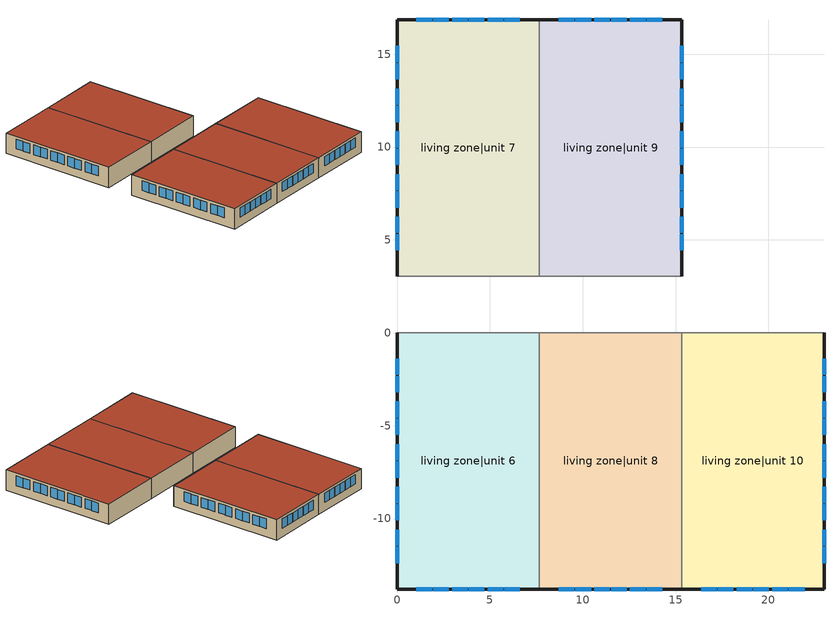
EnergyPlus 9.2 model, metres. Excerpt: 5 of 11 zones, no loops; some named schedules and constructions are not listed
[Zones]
living zone|unit 10
 floor to living zone|unit 5 (FloorFinUninsFin): 15.33,-13.8 15.33,0 22.99,0 22.99,-13.8 z2.44
 wall outside (WallExtInsFin): 15.33,-13.8 22.99,-13.8 22.99,0 z2.44:4.88
 wall adiabatic (WallIntFinUninsFin): 22.99,0 15.33,0 z2.44:4.88
 wall to living zone|unit 8 (WallIntFinUninsFin): 15.33,0 15.33,-13.8 z2.44:4.88
 window (WindowConstruction): 22.99,-12.4 22.99,-11.53 / 22.99,-2.27 22.99,-1.4 / 22.99,-11.47 22.99,-10.6 / 22.99,-10.1 22.99,-9.23 / 22.99,-9.17 22.99,-8.3 / 22.99,-7.8 22.99,-6.93 / 22.99,-6.87 22.99,-6 / 22.99,-5.5 22.99,-4.63 / 22.99,-4.57 22.99,-3.7 / 22.99,-3.2 22.99,-2.33 z3.41:4.57; 16.38,-13.8 17.21,-13.8 / 17.27,-13.8 18.11,-13.8 / 18.29,-13.8 19.13,-13.8 / 19.19,-13.8 20.03,-13.8 / 20.21,-13.8 21.05,-13.8 / 21.11,-13.8 21.94,-13.8 z3.46:4.57
 roof outside (RoofFinInsExt): 22.99,-13.8 22.99,0 15.33,0 15.33,-13.8 z4.88
living zone|unit 6
 floor to living zone (FloorFinUninsFin): 0,-13.8 0,0 7.66,0 7.66,-13.8 z2.44
 wall outside (WallExtInsFin): 0,0 0,-13.8 7.66,-13.8 z2.44:4.88
 wall adiabatic (WallIntFinUninsFin): 7.66,0 0,0 z2.44:4.88
 wall to living zone|unit 8 (WallIntFinUninsFin Reversed): 7.66,-13.8 7.66,0 z2.44:4.88
 window (WindowConstruction): 1.05,-13.8 1.89,-13.8 / 1.95,-13.8 2.78,-13.8 / 2.96,-13.8 3.8,-13.8 / 3.86,-13.8 4.7,-13.8 / 4.88,-13.8 5.72,-13.8 / 5.78,-13.8 6.62,-13.8 z3.46:4.57; 0,-1.4 0,-2.27 / 0,-11.53 0,-12.4 / 0,-2.33 0,-3.2 / 0,-3.7 0,-4.57 / 0,-4.63 0,-5.5 / 0,-6 0,-6.87 / 0,-6.93 0,-7.8 / 0,-8.3 0,-9.17 / 0,-9.23 0,-10.1 / 0,-10.6 0,-11.47 z3.41:4.57
 roof outside (RoofFinInsExt): 7.66,-13.8 7.66,0 0,0 0,-13.8 z4.88
living zone|unit 7
 floor to living zone|unit 2 (FloorFinUninsFin): 0,3.05 0,16.84 7.66,16.84 7.66,3.05 z2.44
 wall outside (WallExtInsFin): 7.66,16.84 0,16.84 0,3.05 z2.44:4.88
 wall to living zone|unit 9 (WallIntFinUninsFin Reversed): 7.66,3.05 7.66,16.84 z2.44:4.88
 wall adiabatic (WallIntFinUninsFin): 0,3.05 7.66,3.05 z2.44:4.88
 window (WindowConstruction): 0,15.44 0,14.57 / 0,5.32 0,4.45 / 0,14.51 0,13.64 / 0,13.15 0,12.28 / 0,12.21 0,11.34 / 0,10.85 0,9.98 / 0,9.92 0,9.04 / 0,8.55 0,7.68 / 0,7.62 0,6.75 / 0,6.25 0,5.38 z3.41:4.57; 6.62,16.84 5.78,16.84 / 5.72,16.84 4.88,16.84 / 4.7,16.84 3.86,16.84 / 3.8,16.84 2.96,16.84 / 2.78,16.84 1.95,16.84 / 1.89,16.84 1.05,16.84 z3.46:4.57
 roof outside (RoofFinInsExt): 7.66,3.05 7.66,16.84 0,16.84 0,3.05 z4.88
living zone|unit 8
 floor to living zone|unit 3 (FloorFinUninsFin): 7.66,-13.8 7.66,0 15.33,0 15.33,-13.8 z2.44
 wall outside (WallExtInsFin): 7.66,-13.8 15.33,-13.8 z2.44:4.88
 wall adiabatic (WallIntFinUninsFin): 15.33,0 7.66,0 z2.44:4.88
 window (WindowConstruction): 8.71,-13.8 9.55,-13.8 / 9.61,-13.8 10.45,-13.8 / 10.63,-13.8 11.47,-13.8 / 11.53,-13.8 12.36,-13.8 / 12.54,-13.8 13.38,-13.8 / 13.44,-13.8 14.28,-13.8 z3.46:4.57
 roof outside (RoofFinInsExt): 15.33,-13.8 15.33,0 7.66,0 7.66,-13.8 z4.88
living zone|unit 9
 floor to living zone|unit 4 (FloorFinUninsFin): 7.66,3.05 7.66,16.84 15.33,16.84 15.33,3.05 z2.44
 wall outside (WallExtInsFin): 15.33,3.05 15.33,16.84 7.66,16.84 z2.44:4.88
 wall adiabatic (WallIntFinUninsFin): 7.66,3.05 15.33,3.05 z2.44:4.88
 window (WindowConstruction): 14.28,16.84 13.44,16.84 / 13.38,16.84 12.54,16.84 / 12.36,16.84 11.53,16.84 / 11.47,16.84 10.63,16.84 / 10.45,16.84 9.61,16.84 / 9.55,16.84 8.71,16.84 z3.46:4.57; 15.33,4.45 15.33,5.32 / 15.33,14.57 15.33,15.44 / 15.33,5.38 15.33,6.25 / 15.33,6.75 15.33,7.62 / 15.33,7.68 15.33,8.55 / 15.33,9.04 15.33,9.92 / 15.33,9.98 15.33,10.85 / 15.33,11.34 15.33,12.21 / 15.33,12.28 15.33,13.15 / 15.33,13.64 15.33,14.51 z3.41:4.57
 roof outside (RoofFinInsExt): 15.33,3.05 15.33,16.84 7.66,16.84 7.66,3.05 z4.88
[Schedule:Week:Daily]
res mv_4 bath exhaust schedule Week Rule - Feb4-Feb24: res mv_4 bath exhaust schedule allday2, res mv_4 bath exhaust schedule allday2, res mv_4 bath exhaust schedule allday2, res mv_4 bath exhaust schedule allday2, res mv_4 bath exhaust schedule allday2, res mv_4 bath exhaust schedule allday2, res mv_4 bath exhaust schedule allday2, Schedule Day 91, res mv_4 bath exhaust schedule summer design, res mv_4 bath exhaust schedule winter design, Schedule Day 91, Schedule Day 91
res mv_4 bath exhaust schedule Week Rule - Feb25-Mar3: res mv_4 bath exhaust schedule allday2, res mv_4 bath exhaust schedule allday2, res mv_4 bath exhaust schedule allday2, res mv_4 bath exhaust schedule allday2, res mv_4 bath exhaust schedule allday3, res mv_4 bath exhaust schedule allday3, res mv_4 bath exhaust schedule allday3, Schedule Day 91, res mv_4 bath exhaust schedule summer design, res mv_4 bath exhaust schedule winter design, Schedule Day 91, Schedule Day 91
res mv_4 bath exhaust schedule Week Rule - Mar4-Mar31: res mv_4 bath exhaust schedule allday3, res mv_4 bath exhaust schedule allday3, res mv_4 bath exhaust schedule allday3, res mv_4 bath exhaust schedule allday3, res mv_4 bath exhaust schedule allday3, res mv_4 bath exhaust schedule allday3, res mv_4 bath exhaust schedule allday3, Schedule Day 91, res mv_4 bath exhaust schedule summer design, res mv_4 bath exhaust schedule winter design, Schedule Day 91, Schedule Day 91
res mv_4 bath exhaust schedule Week Rule - Apr1-Apr28: res mv_4 bath exhaust schedule allday4, res mv_4 bath exhaust schedule allday4, res mv_4 bath exhaust schedule allday4, res mv_4 bath exhaust schedule allday4, res mv_4 bath exhaust schedule allday4, res mv_4 bath exhaust schedule allday4, res mv_4 bath exhaust schedule allday4, Schedule Day 91, res mv_4 bath exhaust schedule summer design, res mv_4 bath exhaust schedule winter design, Schedule Day 91, Schedule Day 91
res mv_4 bath exhaust schedule Week Rule - Apr29-May5: res mv_4 bath exhaust schedule allday4, res mv_4 bath exhaust schedule allday4, res mv_4 bath exhaust schedule allday5, res mv_4 bath exhaust schedule allday5, res mv_4 bath exhaust schedule allday5, res mv_4 bath exhaust schedule allday5, res mv_4 bath exhaust schedule allday5, Schedule Day 91, res mv_4 bath exhaust schedule summer design, res mv_4 bath exhaust schedule winter design, Schedule Day 91, Schedule Day 91
res mv_4 bath exhaust schedule Week Rule - May6-May26: res mv_4 bath exhaust schedule allday5, res mv_4 bath exhaust schedule allday5, res mv_4 bath exhaust schedule allday5, res mv_4 bath exhaust schedule allday5, res mv_4 bath exhaust schedule allday5, res mv_4 bath exhaust schedule allday5, res mv_4 bath exhaust schedule allday5, Schedule Day 91, res mv_4 bath exhaust schedule summer design, res mv_4 bath exhaust schedule winter design, Schedule Day 91, Schedule Day 91
res mv_4 bath exhaust schedule Week Rule - May27-Jun2: res mv_4 bath exhaust schedule allday5, res mv_4 bath exhaust schedule allday5, res mv_4 bath exhaust schedule allday5, res mv_4 bath exhaust schedule allday5, res mv_4 bath exhaust schedule allday5, res mv_4 bath exhaust schedule allday6, res mv_4 bath exhaust schedule allday6, Schedule Day 91, res mv_4 bath exhaust schedule summer design, res mv_4 bath exhaust schedule winter design, Schedule Day 91, Schedule Day 91
res mv_4 bath exhaust schedule Week Rule - Jun3-Jun30: res mv_4 bath exhaust schedule allday6, res mv_4 bath exhaust schedule allday6, res mv_4 bath exhaust schedule allday6, res mv_4 bath exhaust schedule allday6, res mv_4 bath exhaust schedule allday6, res mv_4 bath exhaust schedule allday6, res mv_4 bath exhaust schedule allday6, Schedule Day 91, res mv_4 bath exhaust schedule summer design, res mv_4 bath exhaust schedule winter design, Schedule Day 91, Schedule Day 91
res mv_4 bath exhaust schedule Week Rule - Jul1-Jul28: res mv_4 bath exhaust schedule allday7, res mv_4 bath exhaust schedule allday7, res mv_4 bath exhaust schedule allday7, res mv_4 bath exhaust schedule allday7, res mv_4 bath exhaust schedule allday7, res mv_4 bath exhaust schedule allday7, res mv_4 bath exhaust schedule allday7, Schedule Day 91, res mv_4 bath exhaust schedule summer design, res mv_4 bath exhaust schedule winter design, Schedule Day 91, Schedule Day 91
res mv_4 bath exhaust schedule Week Rule - Jul29-Aug4: res mv_4 bath exhaust schedule allday7, res mv_4 bath exhaust schedule allday7, res mv_4 bath exhaust schedule allday7, res mv_4 bath exhaust schedule allday8, res mv_4 bath exhaust schedule allday8, res mv_4 bath exhaust schedule allday8, res mv_4 bath exhaust schedule allday8, Schedule Day 91, res mv_4 bath exhaust schedule summer design, res mv_4 bath exhaust schedule winter design, Schedule Day 91, Schedule Day 91
res mv_4 bath exhaust schedule Week Rule - Aug5-Aug25: res mv_4 bath exhaust schedule allday8, res mv_4 bath exhaust schedule allday8, res mv_4 bath exhaust schedule allday8, res mv_4 bath exhaust schedule allday8, res mv_4 bath exhaust schedule allday8, res mv_4 bath exhaust schedule allday8, res mv_4 bath exhaust schedule allday8, Schedule Day 91, res mv_4 bath exhaust schedule summer design, res mv_4 bath exhaust schedule winter design, Schedule Day 91, Schedule Day 91
res mv_4 bath exhaust schedule Week Rule - Aug26-Sep1: res mv_4 bath exhaust schedule allday8, res mv_4 bath exhaust schedule allday8, res mv_4 bath exhaust schedule allday8, res mv_4 bath exhaust schedule allday8, res mv_4 bath exhaust schedule allday8, res mv_4 bath exhaust schedule allday8, res mv_4 bath exhaust schedule allday9, Schedule Day 91, res mv_4 bath exhaust schedule summer design, res mv_4 bath exhaust schedule winter design, Schedule Day 91, Schedule Day 91
res mv_4 bath exhaust schedule Week Rule - Sep2-Sep29: res mv_4 bath exhaust schedule allday9, res mv_4 bath exhaust schedule allday9, res mv_4 bath exhaust schedule allday9, res mv_4 bath exhaust schedule allday9, res mv_4 bath exhaust schedule allday9, res mv_4 bath exhaust schedule allday9, res mv_4 bath exhaust schedule allday9, Schedule Day 91, res mv_4 bath exhaust schedule summer design, res mv_4 bath exhaust schedule winter design, Schedule Day 91, Schedule Day 91
res mv_4 bath exhaust schedule Week Rule - Sep30-Oct6: res mv_4 bath exhaust schedule allday9, res mv_4 bath exhaust schedule allday10, res mv_4 bath exhaust schedule allday10, res mv_4 bath exhaust schedule allday10, res mv_4 bath exhaust schedule allday10, res mv_4 bath exhaust schedule allday10, res mv_4 bath exhaust schedule allday10, Schedule Day 91, res mv_4 bath exhaust schedule summer design, res mv_4 bath exhaust schedule winter design, Schedule Day 91, Schedule Day 91
res mv_4 bath exhaust schedule Week Rule - Oct7-Oct27: res mv_4 bath exhaust schedule allday10, res mv_4 bath exhaust schedule allday10, res mv_4 bath exhaust schedule allday10, res mv_4 bath exhaust schedule allday10, res mv_4 bath exhaust schedule allday10, res mv_4 bath exhaust schedule allday10, res mv_4 bath exhaust schedule allday10, Schedule Day 91, res mv_4 bath exhaust schedule summer design, res mv_4 bath exhaust schedule winter design, Schedule Day 91, Schedule Day 91
res mv_4 bath exhaust schedule Week Rule - Oct28-Nov3: res mv_4 bath exhaust schedule allday10, res mv_4 bath exhaust schedule allday10, res mv_4 bath exhaust schedule allday10, res mv_4 bath exhaust schedule allday10, res mv_4 bath exhaust schedule allday11, res mv_4 bath exhaust schedule allday11, res mv_4 bath exhaust schedule allday11, Schedule Day 91, res mv_4 bath exhaust schedule summer design, res mv_4 bath exhaust schedule winter design, Schedule Day 91, Schedule Day 91
res mv_4 bath exhaust schedule Week Rule - Nov4-Nov24: res mv_4 bath exhaust schedule allday11, res mv_4 bath exhaust schedule allday11, res mv_4 bath exhaust schedule allday11, res mv_4 bath exhaust schedule allday11, res mv_4 bath exhaust schedule allday11, res mv_4 bath exhaust schedule allday11, res mv_4 bath exhaust schedule allday11, Schedule Day 91, res mv_4 bath exhaust schedule summer design, res mv_4 bath exhaust schedule winter design, Schedule Day 91, Schedule Day 91
res mv_4 bath exhaust schedule Week Rule - Nov25-Dec1: res mv_4 bath exhaust schedule allday11, res mv_4 bath exhaust schedule allday11, res mv_4 bath exhaust schedule allday11, res mv_4 bath exhaust schedule allday11, res mv_4 bath exhaust schedule allday11, res mv_4 bath exhaust schedule allday11, res mv_4 bath exhaust schedule allday12, Schedule Day 91, res mv_4 bath exhaust schedule summer design, res mv_4 bath exhaust schedule winter design, Schedule Day 91, Schedule Day 91
res mv_4 bath exhaust schedule Week Rule - Dec2-Dec31: res mv_4 bath exhaust schedule allday12, res mv_4 bath exhaust schedule allday12, res mv_4 bath exhaust schedule allday12, res mv_4 bath exhaust schedule allday12, res mv_4 bath exhaust schedule allday12, res mv_4 bath exhaust schedule allday12, res mv_4 bath exhaust schedule allday12, Schedule Day 91, res mv_4 bath exhaust schedule summer design, res mv_4 bath exhaust schedule winter design, Schedule Day 91, Schedule Day 91
res mv_4 range exhaust schedule Week Rule - Jan1-Jan6: Schedule Day 90, res mv_4 range exhaust schedule allday1, res mv_4 range exhaust schedule allday1, res mv_4 range exhaust schedule allday1, res mv_4 range exhaust schedule allday1, res mv_4 range exhaust schedule allday1, res mv_4 range exhaust schedule allday1, Schedule Day 90, res mv_4 range exhaust schedule summer design, res mv_4 range exhaust schedule winter design, Schedule Day 90, Schedule Day 90
res mv_4 range exhaust schedule Week Rule - Jan7-Jan27: res mv_4 range exhaust schedule allday1, res mv_4 range exhaust schedule allday1, res mv_4 range exhaust schedule allday1, res mv_4 range exhaust schedule allday1, res mv_4 range exhaust schedule allday1, res mv_4 range exhaust schedule allday1, res mv_4 range exhaust schedule allday1, Schedule Day 90, res mv_4 range exhaust schedule summer design, res mv_4 range exhaust schedule winter design, Schedule Day 90, Schedule Day 90
res mv_4 range exhaust schedule Week Rule - Jan28-Feb3: res mv_4 range exhaust schedule allday1, res mv_4 range exhaust schedule allday1, res mv_4 range exhaust schedule allday1, res mv_4 range exhaust schedule allday1, res mv_4 range exhaust schedule allday2, res mv_4 range exhaust schedule allday2, res mv_4 range exhaust schedule allday2, Schedule Day 90, res mv_4 range exhaust schedule summer design, res mv_4 range exhaust schedule winter design, Schedule Day 90, Schedule Day 90
res mv_4 range exhaust schedule Week Rule - Feb4-Feb24: res mv_4 range exhaust schedule allday2, res mv_4 range exhaust schedule allday2, res mv_4 range exhaust schedule allday2, res mv_4 range exhaust schedule allday2, res mv_4 range exhaust schedule allday2, res mv_4 range exhaust schedule allday2, res mv_4 range exhaust schedule allday2, Schedule Day 90, res mv_4 range exhaust schedule summer design, res mv_4 range exhaust schedule winter design, Schedule Day 90, Schedule Day 90
res mv_4 range exhaust schedule Week Rule - Feb25-Mar3: res mv_4 range exhaust schedule allday2, res mv_4 range exhaust schedule allday2, res mv_4 range exhaust schedule allday2, res mv_4 range exhaust schedule allday2, res mv_4 range exhaust schedule allday3, res mv_4 range exhaust schedule allday3, res mv_4 range exhaust schedule allday3, Schedule Day 90, res mv_4 range exhaust schedule summer design, res mv_4 range exhaust schedule winter design, Schedule Day 90, Schedule Day 90
res mv_4 range exhaust schedule Week Rule - Mar4-Mar31: res mv_4 range exhaust schedule allday3, res mv_4 range exhaust schedule allday3, res mv_4 range exhaust schedule allday3, res mv_4 range exhaust schedule allday3, res mv_4 range exhaust schedule allday3, res mv_4 range exhaust schedule allday3, res mv_4 range exhaust schedule allday3, Schedule Day 90, res mv_4 range exhaust schedule summer design, res mv_4 range exhaust schedule winter design, Schedule Day 90, Schedule Day 90
res mv_4 range exhaust schedule Week Rule - Apr1-Apr28: res mv_4 range exhaust schedule allday4, res mv_4 range exhaust schedule allday4, res mv_4 range exhaust schedule allday4, res mv_4 range exhaust schedule allday4, res mv_4 range exhaust schedule allday4, res mv_4 range exhaust schedule allday4, res mv_4 range exhaust schedule allday4, Schedule Day 90, res mv_4 range exhaust schedule summer design, res mv_4 range exhaust schedule winter design, Schedule Day 90, Schedule Day 90
res mv_4 range exhaust schedule Week Rule - Apr29-May5: res mv_4 range exhaust schedule allday4, res mv_4 range exhaust schedule allday4, res mv_4 range exhaust schedule allday5, res mv_4 range exhaust schedule allday5, res mv_4 range exhaust schedule allday5, res mv_4 range exhaust schedule allday5, res mv_4 range exhaust schedule allday5, Schedule Day 90, res mv_4 range exhaust schedule summer design, res mv_4 range exhaust schedule winter design, Schedule Day 90, Schedule Day 90
res mv_4 range exhaust schedule Week Rule - May6-May26: res mv_4 range exhaust schedule allday5, res mv_4 range exhaust schedule allday5, res mv_4 range exhaust schedule allday5, res mv_4 range exhaust schedule allday5, res mv_4 range exhaust schedule allday5, res mv_4 range exhaust schedule allday5, res mv_4 range exhaust schedule allday5, Schedule Day 90, res mv_4 range exhaust schedule summer design, res mv_4 range exhaust schedule winter design, Schedule Day 90, Schedule Day 90
res mv_4 range exhaust schedule Week Rule - May27-Jun2: res mv_4 range exhaust schedule allday5, res mv_4 range exhaust schedule allday5, res mv_4 range exhaust schedule allday5, res mv_4 range exhaust schedule allday5, res mv_4 range exhaust schedule allday5, res mv_4 range exhaust schedule allday6, res mv_4 range exhaust schedule allday6, Schedule Day 90, res mv_4 range exhaust schedule summer design, res mv_4 range exhaust schedule winter design, Schedule Day 90, Schedule Day 90
res mv_4 range exhaust schedule Week Rule - Jun3-Jun30: res mv_4 range exhaust schedule allday6, res mv_4 range exhaust schedule allday6, res mv_4 range exhaust schedule allday6, res mv_4 range exhaust schedule allday6, res mv_4 range exhaust schedule allday6, res mv_4 range exhaust schedule allday6, res mv_4 range exhaust schedule allday6, Schedule Day 90, res mv_4 range exhaust schedule summer design, res mv_4 range exhaust schedule winter design, Schedule Day 90, Schedule Day 90
res mv_4 range exhaust schedule Week Rule - Jul1-Jul28: res mv_4 range exhaust schedule allday7, res mv_4 range exhaust schedule allday7, res mv_4 range exhaust schedule allday7, res mv_4 range exhaust schedule allday7, res mv_4 range exhaust schedule allday7, res mv_4 range exhaust schedule allday7, res mv_4 range exhaust schedule allday7, Schedule Day 90, res mv_4 range exhaust schedule summer design, res mv_4 range exhaust schedule winter design, Schedule Day 90, Schedule Day 90
res mv_4 range exhaust schedule Week Rule - Jul29-Aug4: res mv_4 range exhaust schedule allday7, res mv_4 range exhaust schedule allday7, res mv_4 range exhaust schedule allday7, res mv_4 range exhaust schedule allday8, res mv_4 range exhaust schedule allday8, res mv_4 range exhaust schedule allday8, res mv_4 range exhaust schedule allday8, Schedule Day 90, res mv_4 range exhaust schedule summer design, res mv_4 range exhaust schedule winter design, Schedule Day 90, Schedule Day 90
res mv_4 range exhaust schedule Week Rule - Aug5-Aug25: res mv_4 range exhaust schedule allday8, res mv_4 range exhaust schedule allday8, res mv_4 range exhaust schedule allday8, res mv_4 range exhaust schedule allday8, res mv_4 range exhaust schedule allday8, res mv_4 range exhaust schedule allday8, res mv_4 range exhaust schedule allday8, Schedule Day 90, res mv_4 range exhaust schedule summer design, res mv_4 range exhaust schedule winter design, Schedule Day 90, Schedule Day 90
res mv_4 range exhaust schedule Week Rule - Aug26-Sep1: res mv_4 range exhaust schedule allday8, res mv_4 range exhaust schedule allday8, res mv_4 range exhaust schedule allday8, res mv_4 range exhaust schedule allday8, res mv_4 range exhaust schedule allday8, res mv_4 range exhaust schedule allday8, res mv_4 range exhaust schedule allday9, Schedule Day 90, res mv_4 range exhaust schedule summer design, res mv_4 range exhaust schedule winter design, Schedule Day 90, Schedule Day 90
res mv_4 range exhaust schedule Week Rule - Sep2-Sep29: res mv_4 range exhaust schedule allday9, res mv_4 range exhaust schedule allday9, res mv_4 range exhaust schedule allday9, res mv_4 range exhaust schedule allday9, res mv_4 range exhaust schedule allday9, res mv_4 range exhaust schedule allday9, res mv_4 range exhaust schedule allday9, Schedule Day 90, res mv_4 range exhaust schedule summer design, res mv_4 range exhaust schedule winter design, Schedule Day 90, Schedule Day 90
res mv_4 range exhaust schedule Week Rule - Sep30-Oct6: res mv_4 range exhaust schedule allday9, res mv_4 range exhaust schedule allday10, res mv_4 range exhaust schedule allday10, res mv_4 range exhaust schedule allday10, res mv_4 range exhaust schedule allday10, res mv_4 range exhaust schedule allday10, res mv_4 range exhaust schedule allday10, Schedule Day 90, res mv_4 range exhaust schedule summer design, res mv_4 range exhaust schedule winter design, Schedule Day 90, Schedule Day 90
res mv_4 range exhaust schedule Week Rule - Oct7-Oct27: res mv_4 range exhaust schedule allday10, res mv_4 range exhaust schedule allday10, res mv_4 range exhaust schedule allday10, res mv_4 range exhaust schedule allday10, res mv_4 range exhaust schedule allday10, res mv_4 range exhaust schedule allday10, res mv_4 range exhaust schedule allday10, Schedule Day 90, res mv_4 range exhaust schedule summer design, res mv_4 range exhaust schedule winter design, Schedule Day 90, Schedule Day 90
res mv_4 range exhaust schedule Week Rule - Oct28-Nov3: res mv_4 range exhaust schedule allday10, res mv_4 range exhaust schedule allday10, res mv_4 range exhaust schedule allday10, res mv_4 range exhaust schedule allday10, res mv_4 range exhaust schedule allday11, res mv_4 range exhaust schedule allday11, res mv_4 range exhaust schedule allday11, Schedule Day 90, res mv_4 range exhaust schedule summer design, res mv_4 range exhaust schedule winter design, Schedule Day 90, Schedule Day 90
res mv_4 range exhaust schedule Week Rule - Nov4-Nov24: res mv_4 range exhaust schedule allday11, res mv_4 range exhaust schedule allday11, res mv_4 range exhaust schedule allday11, res mv_4 range exhaust schedule allday11, res mv_4 range exhaust schedule allday11, res mv_4 range exhaust schedule allday11, res mv_4 range exhaust schedule allday11, Schedule Day 90, res mv_4 range exhaust schedule summer design, res mv_4 range exhaust schedule winter design, Schedule Day 90, Schedule Day 90
res mv_4 range exhaust schedule Week Rule - Nov25-Dec1: res mv_4 range exhaust schedule allday11, res mv_4 range exhaust schedule allday11, res mv_4 range exhaust schedule allday11, res mv_4 range exhaust schedule allday11, res mv_4 range exhaust schedule allday11, res mv_4 range exhaust schedule allday11, res mv_4 range exhaust schedule allday12, Schedule Day 90, res mv_4 range exhaust schedule summer design, res mv_4 range exhaust schedule winter design, Schedule Day 90, Schedule Day 90
res mv_4 range exhaust schedule Week Rule - Dec2-Dec31: res mv_4 range exhaust schedule allday12, res mv_4 range exhaust schedule allday12, res mv_4 range exhaust schedule allday12, res mv_4 range exhaust schedule allday12, res mv_4 range exhaust schedule allday12, res mv_4 range exhaust schedule allday12, res mv_4 range exhaust schedule allday12, Schedule Day 90, res mv_4 range exhaust schedule summer design, res mv_4 range exhaust schedule winter design, Schedule Day 90, Schedule Day 90
res mv_5 bath exhaust schedule Week Rule - Jan1-Jan6: Schedule Day 97, res mv_5 bath exhaust schedule allday1, res mv_5 bath exhaust schedule allday1, res mv_5 bath exhaust schedule allday1, res mv_5 bath exhaust schedule allday1, res mv_5 bath exhaust schedule allday1, res mv_5 bath exhaust schedule allday1, Schedule Day 97, res mv_5 bath exhaust schedule summer design, res mv_5 bath exhaust schedule winter design, Schedule Day 97, Schedule Day 97
res mv_5 bath exhaust schedule Week Rule - Jan7-Jan27: res mv_5 bath exhaust schedule allday1, res mv_5 bath exhaust schedule allday1, res mv_5 bath exhaust schedule allday1, res mv_5 bath exhaust schedule allday1, res mv_5 bath exhaust schedule allday1, res mv_5 bath exhaust schedule allday1, res mv_5 bath exhaust schedule allday1, Schedule Day 97, res mv_5 bath exhaust schedule summer design, res mv_5 bath exhaust schedule winter design, Schedule Day 97, Schedule Day 97
res mv_5 bath exhaust schedule Week Rule - Jan28-Feb3: res mv_5 bath exhaust schedule allday1, res mv_5 bath exhaust schedule allday1, res mv_5 bath exhaust schedule allday1, res mv_5 bath exhaust schedule allday1, res mv_5 bath exhaust schedule allday2, res mv_5 bath exhaust schedule allday2, res mv_5 bath exhaust schedule allday2, Schedule Day 97, res mv_5 bath exhaust schedule summer design, res mv_5 bath exhaust schedule winter design, Schedule Day 97, Schedule Day 97
res mv_5 bath exhaust schedule Week Rule - Feb4-Feb24: res mv_5 bath exhaust schedule allday2, res mv_5 bath exhaust schedule allday2, res mv_5 bath exhaust schedule allday2, res mv_5 bath exhaust schedule allday2, res mv_5 bath exhaust schedule allday2, res mv_5 bath exhaust schedule allday2, res mv_5 bath exhaust schedule allday2, Schedule Day 97, res mv_5 bath exhaust schedule summer design, res mv_5 bath exhaust schedule winter design, Schedule Day 97, Schedule Day 97
res mv_5 bath exhaust schedule Week Rule - Feb25-Mar3: res mv_5 bath exhaust schedule allday2, res mv_5 bath exhaust schedule allday2, res mv_5 bath exhaust schedule allday2, res mv_5 bath exhaust schedule allday2, res mv_5 bath exhaust schedule allday3, res mv_5 bath exhaust schedule allday3, res mv_5 bath exhaust schedule allday3, Schedule Day 97, res mv_5 bath exhaust schedule summer design, res mv_5 bath exhaust schedule winter design, Schedule Day 97, Schedule Day 97
res mv_5 bath exhaust schedule Week Rule - Mar4-Mar31: res mv_5 bath exhaust schedule allday3, res mv_5 bath exhaust schedule allday3, res mv_5 bath exhaust schedule allday3, res mv_5 bath exhaust schedule allday3, res mv_5 bath exhaust schedule allday3, res mv_5 bath exhaust schedule allday3, res mv_5 bath exhaust schedule allday3, Schedule Day 97, res mv_5 bath exhaust schedule summer design, res mv_5 bath exhaust schedule winter design, Schedule Day 97, Schedule Day 97
res mv_5 bath exhaust schedule Week Rule - Apr1-Apr28: res mv_5 bath exhaust schedule allday4, res mv_5 bath exhaust schedule allday4, res mv_5 bath exhaust schedule allday4, res mv_5 bath exhaust schedule allday4, res mv_5 bath exhaust schedule allday4, res mv_5 bath exhaust schedule allday4, res mv_5 bath exhaust schedule allday4, Schedule Day 97, res mv_5 bath exhaust schedule summer design, res mv_5 bath exhaust schedule winter design, Schedule Day 97, Schedule Day 97
res mv_5 bath exhaust schedule Week Rule - Apr29-May5: res mv_5 bath exhaust schedule allday4, res mv_5 bath exhaust schedule allday4, res mv_5 bath exhaust schedule allday5, res mv_5 bath exhaust schedule allday5, res mv_5 bath exhaust schedule allday5, res mv_5 bath exhaust schedule allday5, res mv_5 bath exhaust schedule allday5, Schedule Day 97, res mv_5 bath exhaust schedule summer design, res mv_5 bath exhaust schedule winter design, Schedule Day 97, Schedule Day 97
res mv_5 bath exhaust schedule Week Rule - May6-May26: res mv_5 bath exhaust schedule allday5, res mv_5 bath exhaust schedule allday5, res mv_5 bath exhaust schedule allday5, res mv_5 bath exhaust schedule allday5, res mv_5 bath exhaust schedule allday5, res mv_5 bath exhaust schedule allday5, res mv_5 bath exhaust schedule allday5, Schedule Day 97, res mv_5 bath exhaust schedule summer design, res mv_5 bath exhaust schedule winter design, Schedule Day 97, Schedule Day 97
res mv_5 bath exhaust schedule Week Rule - May27-Jun2: res mv_5 bath exhaust schedule allday5, res mv_5 bath exhaust schedule allday5, res mv_5 bath exhaust schedule allday5, res mv_5 bath exhaust schedule allday5, res mv_5 bath exhaust schedule allday5, res mv_5 bath exhaust schedule allday6, res mv_5 bath exhaust schedule allday6, Schedule Day 97, res mv_5 bath exhaust schedule summer design, res mv_5 bath exhaust schedule winter design, Schedule Day 97, Schedule Day 97
res mv_5 bath exhaust schedule Week Rule - Jun3-Jun30: res mv_5 bath exhaust schedule allday6, res mv_5 bath exhaust schedule allday6, res mv_5 bath exhaust schedule allday6, res mv_5 bath exhaust schedule allday6, res mv_5 bath exhaust schedule allday6, res mv_5 bath exhaust schedule allday6, res mv_5 bath exhaust schedule allday6, Schedule Day 97, res mv_5 bath exhaust schedule summer design, res mv_5 bath exhaust schedule winter design, Schedule Day 97, Schedule Day 97
res mv_5 bath exhaust schedule Week Rule - Jul1-Jul28: res mv_5 bath exhaust schedule allday7, res mv_5 bath exhaust schedule allday7, res mv_5 bath exhaust schedule allday7, res mv_5 bath exhaust schedule allday7, res mv_5 bath exhaust schedule allday7, res mv_5 bath exhaust schedule allday7, res mv_5 bath exhaust schedule allday7, Schedule Day 97, res mv_5 bath exhaust schedule summer design, res mv_5 bath exhaust schedule winter design, Schedule Day 97, Schedule Day 97
res mv_5 bath exhaust schedule Week Rule - Jul29-Aug4: res mv_5 bath exhaust schedule allday7, res mv_5 bath exhaust schedule allday7, res mv_5 bath exhaust schedule allday7, res mv_5 bath exhaust schedule allday8, res mv_5 bath exhaust schedule allday8, res mv_5 bath exhaust schedule allday8, res mv_5 bath exhaust schedule allday8, Schedule Day 97, res mv_5 bath exhaust schedule summer design, res mv_5 bath exhaust schedule winter design, Schedule Day 97, Schedule Day 97
res mv_5 bath exhaust schedule Week Rule - Aug5-Aug25: res mv_5 bath exhaust schedule allday8, res mv_5 bath exhaust schedule allday8, res mv_5 bath exhaust schedule allday8, res mv_5 bath exhaust schedule allday8, res mv_5 bath exhaust schedule allday8, res mv_5 bath exhaust schedule allday8, res mv_5 bath exhaust schedule allday8, Schedule Day 97, res mv_5 bath exhaust schedule summer design, res mv_5 bath exhaust schedule winter design, Schedule Day 97, Schedule Day 97
res mv_5 bath exhaust schedule Week Rule - Aug26-Sep1: res mv_5 bath exhaust schedule allday8, res mv_5 bath exhaust schedule allday8, res mv_5 bath exhaust schedule allday8, res mv_5 bath exhaust schedule allday8, res mv_5 bath exhaust schedule allday8, res mv_5 bath exhaust schedule allday8, res mv_5 bath exhaust schedule allday9, Schedule Day 97, res mv_5 bath exhaust schedule summer design, res mv_5 bath exhaust schedule winter design, Schedule Day 97, Schedule Day 97
res mv_5 bath exhaust schedule Week Rule - Sep2-Sep29: res mv_5 bath exhaust schedule allday9, res mv_5 bath exhaust schedule allday9, res mv_5 bath exhaust schedule allday9, res mv_5 bath exhaust schedule allday9, res mv_5 bath exhaust schedule allday9, res mv_5 bath exhaust schedule allday9, res mv_5 bath exhaust schedule allday9, Schedule Day 97, res mv_5 bath exhaust schedule summer design, res mv_5 bath exhaust schedule winter design, Schedule Day 97, Schedule Day 97
res mv_5 bath exhaust schedule Week Rule - Sep30-Oct6: res mv_5 bath exhaust schedule allday9, res mv_5 bath exhaust schedule allday10, res mv_5 bath exhaust schedule allday10, res mv_5 bath exhaust schedule allday10, res mv_5 bath exhaust schedule allday10, res mv_5 bath exhaust schedule allday10, res mv_5 bath exhaust schedule allday10, Schedule Day 97, res mv_5 bath exhaust schedule summer design, res mv_5 bath exhaust schedule winter design, Schedule Day 97, Schedule Day 97
res mv_5 bath exhaust schedule Week Rule - Oct7-Oct27: res mv_5 bath exhaust schedule allday10, res mv_5 bath exhaust schedule allday10, res mv_5 bath exhaust schedule allday10, res mv_5 bath exhaust schedule allday10, res mv_5 bath exhaust schedule allday10, res mv_5 bath exhaust schedule allday10, res mv_5 bath exhaust schedule allday10, Schedule Day 97, res mv_5 bath exhaust schedule summer design, res mv_5 bath exhaust schedule winter design, Schedule Day 97, Schedule Day 97
res mv_5 bath exhaust schedule Week Rule - Oct28-Nov3: res mv_5 bath exhaust schedule allday10, res mv_5 bath exhaust schedule allday10, res mv_5 bath exhaust schedule allday10, res mv_5 bath exhaust schedule allday10, res mv_5 bath exhaust schedule allday11, res mv_5 bath exhaust schedule allday11, res mv_5 bath exhaust schedule allday11, Schedule Day 97, res mv_5 bath exhaust schedule summer design, res mv_5 bath exhaust schedule winter design, Schedule Day 97, Schedule Day 97
res mv_5 bath exhaust schedule Week Rule - Nov4-Nov24: res mv_5 bath exhaust schedule allday11, res mv_5 bath exhaust schedule allday11, res mv_5 bath exhaust schedule allday11, res mv_5 bath exhaust schedule allday11, res mv_5 bath exhaust schedule allday11, res mv_5 bath exhaust schedule allday11, res mv_5 bath exhaust schedule allday11, Schedule Day 97, res mv_5 bath exhaust schedule summer design, res mv_5 bath exhaust schedule winter design, Schedule Day 97, Schedule Day 97
res mv_5 bath exhaust schedule Week Rule - Nov25-Dec1: res mv_5 bath exhaust schedule allday11, res mv_5 bath exhaust schedule allday11, res mv_5 bath exhaust schedule allday11, res mv_5 bath exhaust schedule allday11, res mv_5 bath exhaust schedule allday11, res mv_5 bath exhaust schedule allday11, res mv_5 bath exhaust schedule allday12, Schedule Day 97, res mv_5 bath exhaust schedule summer design, res mv_5 bath exhaust schedule winter design, Schedule Day 97, Schedule Day 97
res mv_5 bath exhaust schedule Week Rule - Dec2-Dec31: res mv_5 bath exhaust schedule allday12, res mv_5 bath exhaust schedule allday12, res mv_5 bath exhaust schedule allday12, res mv_5 bath exhaust schedule allday12, res mv_5 bath exhaust schedule allday12, res mv_5 bath exhaust schedule allday12, res mv_5 bath exhaust schedule allday12, Schedule Day 97, res mv_5 bath exhaust schedule summer design, res mv_5 bath exhaust schedule winter design, Schedule Day 97, Schedule Day 97
res mv_5 range exhaust schedule Week Rule - Jan1-Jan6: Schedule Day 96, res mv_5 range exhaust schedule allday1, res mv_5 range exhaust schedule allday1, res mv_5 range exhaust schedule allday1, res mv_5 range exhaust schedule allday1, res mv_5 range exhaust schedule allday1, res mv_5 range exhaust schedule allday1, Schedule Day 96, res mv_5 range exhaust schedule summer design, res mv_5 range exhaust schedule winter design, Schedule Day 96, Schedule Day 96
res mv_5 range exhaust schedule Week Rule - Jan7-Jan27: res mv_5 range exhaust schedule allday1, res mv_5 range exhaust schedule allday1, res mv_5 range exhaust schedule allday1, res mv_5 range exhaust schedule allday1, res mv_5 range exhaust schedule allday1, res mv_5 range exhaust schedule allday1, res mv_5 range exhaust schedule allday1, Schedule Day 96, res mv_5 range exhaust schedule summer design, res mv_5 range exhaust schedule winter design, Schedule Day 96, Schedule Day 96
res mv_5 range exhaust schedule Week Rule - Jan28-Feb3: res mv_5 range exhaust schedule allday1, res mv_5 range exhaust schedule allday1, res mv_5 range exhaust schedule allday1, res mv_5 range exhaust schedule allday1, res mv_5 range exhaust schedule allday2, res mv_5 range exhaust schedule allday2, res mv_5 range exhaust schedule allday2, Schedule Day 96, res mv_5 range exhaust schedule summer design, res mv_5 range exhaust schedule winter design, Schedule Day 96, Schedule Day 96
res mv_5 range exhaust schedule Week Rule - Feb4-Feb24: res mv_5 range exhaust schedule allday2, res mv_5 range exhaust schedule allday2, res mv_5 range exhaust schedule allday2, res mv_5 range exhaust schedule allday2, res mv_5 range exhaust schedule allday2, res mv_5 range exhaust schedule allday2, res mv_5 range exhaust schedule allday2, Schedule Day 96, res mv_5 range exhaust schedule summer design, res mv_5 range exhaust schedule winter design, Schedule Day 96, Schedule Day 96
res mv_5 range exhaust schedule Week Rule - Feb25-Mar3: res mv_5 range exhaust schedule allday2, res mv_5 range exhaust schedule allday2, res mv_5 range exhaust schedule allday2, res mv_5 range exhaust schedule allday2, res mv_5 range exhaust schedule allday3, res mv_5 range exhaust schedule allday3, res mv_5 range exhaust schedule allday3, Schedule Day 96, res mv_5 range exhaust schedule summer design, res mv_5 range exhaust schedule winter design, Schedule Day 96, Schedule Day 96
res mv_5 range exhaust schedule Week Rule - Mar4-Mar31: res mv_5 range exhaust schedule allday3, res mv_5 range exhaust schedule allday3, res mv_5 range exhaust schedule allday3, res mv_5 range exhaust schedule allday3, res mv_5 range exhaust schedule allday3, res mv_5 range exhaust schedule allday3, res mv_5 range exhaust schedule allday3, Schedule Day 96, res mv_5 range exhaust schedule summer design, res mv_5 range exhaust schedule winter design, Schedule Day 96, Schedule Day 96
res mv_5 range exhaust schedule Week Rule - Apr1-Apr28: res mv_5 range exhaust schedule allday4, res mv_5 range exhaust schedule allday4, res mv_5 range exhaust schedule allday4, res mv_5 range exhaust schedule allday4, res mv_5 range exhaust schedule allday4, res mv_5 range exhaust schedule allday4, res mv_5 range exhaust schedule allday4, Schedule Day 96, res mv_5 range exhaust schedule summer design, res mv_5 range exhaust schedule winter design, Schedule Day 96, Schedule Day 96
res mv_5 range exhaust schedule Week Rule - Apr29-May5: res mv_5 range exhaust schedule allday4, res mv_5 range exhaust schedule allday4, res mv_5 range exhaust schedule allday5, res mv_5 range exhaust schedule allday5, res mv_5 range exhaust schedule allday5, res mv_5 range exhaust schedule allday5, res mv_5 range exhaust schedule allday5, Schedule Day 96, res mv_5 range exhaust schedule summer design, res mv_5 range exhaust schedule winter design, Schedule Day 96, Schedule Day 96
res mv_5 range exhaust schedule Week Rule - May6-May26: res mv_5 range exhaust schedule allday5, res mv_5 range exhaust schedule allday5, res mv_5 range exhaust schedule allday5, res mv_5 range exhaust schedule allday5, res mv_5 range exhaust schedule allday5, res mv_5 range exhaust schedule allday5, res mv_5 range exhaust schedule allday5, Schedule Day 96, res mv_5 range exhaust schedule summer design, res mv_5 range exhaust schedule winter design, Schedule Day 96, Schedule Day 96
res mv_5 range exhaust schedule Week Rule - May27-Jun2: res mv_5 range exhaust schedule allday5, res mv_5 range exhaust schedule allday5, res mv_5 range exhaust schedule allday5, res mv_5 range exhaust schedule allday5, res mv_5 range exhaust schedule allday5, res mv_5 range exhaust schedule allday6, res mv_5 range exhaust schedule allday6, Schedule Day 96, res mv_5 range exhaust schedule summer design, res mv_5 range exhaust schedule winter design, Schedule Day 96, Schedule Day 96
res mv_5 range exhaust schedule Week Rule - Jun3-Jun30: res mv_5 range exhaust schedule allday6, res mv_5 range exhaust schedule allday6, res mv_5 range exhaust schedule allday6, res mv_5 range exhaust schedule allday6, res mv_5 range exhaust schedule allday6, res mv_5 range exhaust schedule allday6, res mv_5 range exhaust schedule allday6, Schedule Day 96, res mv_5 range exhaust schedule summer design, res mv_5 range exhaust schedule winter design, Schedule Day 96, Schedule Day 96
res mv_5 range exhaust schedule Week Rule - Jul1-Jul28: res mv_5 range exhaust schedule allday7, res mv_5 range exhaust schedule allday7, res mv_5 range exhaust schedule allday7, res mv_5 range exhaust schedule allday7, res mv_5 range exhaust schedule allday7, res mv_5 range exhaust schedule allday7, res mv_5 range exhaust schedule allday7, Schedule Day 96, res mv_5 range exhaust schedule summer design, res mv_5 range exhaust schedule winter design, Schedule Day 96, Schedule Day 96
res mv_5 range exhaust schedule Week Rule - Jul29-Aug4: res mv_5 range exhaust schedule allday7, res mv_5 range exhaust schedule allday7, res mv_5 range exhaust schedule allday7, res mv_5 range exhaust schedule allday8, res mv_5 range exhaust schedule allday8, res mv_5 range exhaust schedule allday8, res mv_5 range exhaust schedule allday8, Schedule Day 96, res mv_5 range exhaust schedule summer design, res mv_5 range exhaust schedule winter design, Schedule Day 96, Schedule Day 96
res mv_5 range exhaust schedule Week Rule - Aug5-Aug25: res mv_5 range exhaust schedule allday8, res mv_5 range exhaust schedule allday8, res mv_5 range exhaust schedule allday8, res mv_5 range exhaust schedule allday8, res mv_5 range exhaust schedule allday8, res mv_5 range exhaust schedule allday8, res mv_5 range exhaust schedule allday8, Schedule Day 96, res mv_5 range exhaust schedule summer design, res mv_5 range exhaust schedule winter design, Schedule Day 96, Schedule Day 96
res mv_5 range exhaust schedule Week Rule - Aug26-Sep1: res mv_5 range exhaust schedule allday8, res mv_5 range exhaust schedule allday8, res mv_5 range exhaust schedule allday8, res mv_5 range exhaust schedule allday8, res mv_5 range exhaust schedule allday8, res mv_5 range exhaust schedule allday8, res mv_5 range exhaust schedule allday9, Schedule Day 96, res mv_5 range exhaust schedule summer design, res mv_5 range exhaust schedule winter design, Schedule Day 96, Schedule Day 96
res mv_5 range exhaust schedule Week Rule - Sep2-Sep29: res mv_5 range exhaust schedule allday9, res mv_5 range exhaust schedule allday9, res mv_5 range exhaust schedule allday9, res mv_5 range exhaust schedule allday9, res mv_5 range exhaust schedule allday9, res mv_5 range exhaust schedule allday9, res mv_5 range exhaust schedule allday9, Schedule Day 96, res mv_5 range exhaust schedule summer design, res mv_5 range exhaust schedule winter design, Schedule Day 96, Schedule Day 96
res mv_5 range exhaust schedule Week Rule - Sep30-Oct6: res mv_5 range exhaust schedule allday9, res mv_5 range exhaust schedule allday10, res mv_5 range exhaust schedule allday10, res mv_5 range exhaust schedule allday10, res mv_5 range exhaust schedule allday10, res mv_5 range exhaust schedule allday10, res mv_5 range exhaust schedule allday10, Schedule Day 96, res mv_5 range exhaust schedule summer design, res mv_5 range exhaust schedule winter design, Schedule Day 96, Schedule Day 96
res mv_5 range exhaust schedule Week Rule - Oct7-Oct27: res mv_5 range exhaust schedule allday10, res mv_5 range exhaust schedule allday10, res mv_5 range exhaust schedule allday10, res mv_5 range exhaust schedule allday10, res mv_5 range exhaust schedule allday10, res mv_5 range exhaust schedule allday10, res mv_5 range exhaust schedule allday10, Schedule Day 96, res mv_5 range exhaust schedule summer design, res mv_5 range exhaust schedule winter design, Schedule Day 96, Schedule Day 96
res mv_5 range exhaust schedule Week Rule - Oct28-Nov3: res mv_5 range exhaust schedule allday10, res mv_5 range exhaust schedule allday10, res mv_5 range exhaust schedule allday10, res mv_5 range exhaust schedule allday10, res mv_5 range exhaust schedule allday11, res mv_5 range exhaust schedule allday11, res mv_5 range exhaust schedule allday11, Schedule Day 96, res mv_5 range exhaust schedule summer design, res mv_5 range exhaust schedule winter design, Schedule Day 96, Schedule Day 96
res mv_5 range exhaust schedule Week Rule - Nov4-Nov24: res mv_5 range exhaust schedule allday11, res mv_5 range exhaust schedule allday11, res mv_5 range exhaust schedule allday11, res mv_5 range exhaust schedule allday11, res mv_5 range exhaust schedule allday11, res mv_5 range exhaust schedule allday11, res mv_5 range exhaust schedule allday11, Schedule Day 96, res mv_5 range exhaust schedule summer design, res mv_5 range exhaust schedule winter design, Schedule Day 96, Schedule Day 96
res mv_5 range exhaust schedule Week Rule - Nov25-Dec1: res mv_5 range exhaust schedule allday11, res mv_5 range exhaust schedule allday11, res mv_5 range exhaust schedule allday11, res mv_5 range exhaust schedule allday11, res mv_5 range exhaust schedule allday11, res mv_5 range exhaust schedule allday11, res mv_5 range exhaust schedule allday12, Schedule Day 96, res mv_5 range exhaust schedule summer design, res mv_5 range exhaust schedule winter design, Schedule Day 96, Schedule Day 96
res mv_5 range exhaust schedule Week Rule - Dec2-Dec31: res mv_5 range exhaust schedule allday12, res mv_5 range exhaust schedule allday12, res mv_5 range exhaust schedule allday12, res mv_5 range exhaust schedule allday12, res mv_5 range exhaust schedule allday12, res mv_5 range exhaust schedule allday12, res mv_5 range exhaust schedule allday12, Schedule Day 96, res mv_5 range exhaust schedule summer design, res mv_5 range exhaust schedule winter design, Schedule Day 96, Schedule Day 96
res mv_6 bath exhaust schedule Week Rule - Jan1-Jan6: Schedule Day 103, res mv_6 bath exhaust schedule allday1, res mv_6 bath exhaust schedule allday1, res mv_6 bath exhaust schedule allday1, res mv_6 bath exhaust schedule allday1, res mv_6 bath exhaust schedule allday1, res mv_6 bath exhaust schedule allday1, Schedule Day 103, res mv_6 bath exhaust schedule summer design, res mv_6 bath exhaust schedule winter design, Schedule Day 103, Schedule Day 103
res mv_6 bath exhaust schedule Week Rule - Jan7-Jan27: res mv_6 bath exhaust schedule allday1, res mv_6 bath exhaust schedule allday1, res mv_6 bath exhaust schedule allday1, res mv_6 bath exhaust schedule allday1, res mv_6 bath exhaust schedule allday1, res mv_6 bath exhaust schedule allday1, res mv_6 bath exhaust schedule allday1, Schedule Day 103, res mv_6 bath exhaust schedule summer design, res mv_6 bath exhaust schedule winter design, Schedule Day 103, Schedule Day 103
res mv_6 bath exhaust schedule Week Rule - Jan28-Feb3: res mv_6 bath exhaust schedule allday1, res mv_6 bath exhaust schedule allday1, res mv_6 bath exhaust schedule allday1, res mv_6 bath exhaust schedule allday1, res mv_6 bath exhaust schedule allday2, res mv_6 bath exhaust schedule allday2, res mv_6 bath exhaust schedule allday2, Schedule Day 103, res mv_6 bath exhaust schedule summer design, res mv_6 bath exhaust schedule winter design, Schedule Day 103, Schedule Day 103
res mv_6 bath exhaust schedule Week Rule - Feb4-Feb24: res mv_6 bath exhaust schedule allday2, res mv_6 bath exhaust schedule allday2, res mv_6 bath exhaust schedule allday2, res mv_6 bath exhaust schedule allday2, res mv_6 bath exhaust schedule allday2, res mv_6 bath exhaust schedule allday2, res mv_6 bath exhaust schedule allday2, Schedule Day 103, res mv_6 bath exhaust schedule summer design, res mv_6 bath exhaust schedule winter design, Schedule Day 103, Schedule Day 103
res mv_6 bath exhaust schedule Week Rule - Feb25-Mar3: res mv_6 bath exhaust schedule allday2, res mv_6 bath exhaust schedule allday2, res mv_6 bath exhaust schedule allday2, res mv_6 bath exhaust schedule allday2, res mv_6 bath exhaust schedule allday3, res mv_6 bath exhaust schedule allday3, res mv_6 bath exhaust schedule allday3, Schedule Day 103, res mv_6 bath exhaust schedule summer design, res mv_6 bath exhaust schedule winter design, Schedule Day 103, Schedule Day 103
res mv_6 bath exhaust schedule Week Rule - Mar4-Mar31: res mv_6 bath exhaust schedule allday3, res mv_6 bath exhaust schedule allday3, res mv_6 bath exhaust schedule allday3, res mv_6 bath exhaust schedule allday3, res mv_6 bath exhaust schedule allday3, res mv_6 bath exhaust schedule allday3, res mv_6 bath exhaust schedule allday3, Schedule Day 103, res mv_6 bath exhaust schedule summer design, res mv_6 bath exhaust schedule winter design, Schedule Day 103, Schedule Day 103
res mv_6 bath exhaust schedule Week Rule - Apr1-Apr28: res mv_6 bath exhaust schedule allday4, res mv_6 bath exhaust schedule allday4, res mv_6 bath exhaust schedule allday4, res mv_6 bath exhaust schedule allday4, res mv_6 bath exhaust schedule allday4, res mv_6 bath exhaust schedule allday4, res mv_6 bath exhaust schedule allday4, Schedule Day 103, res mv_6 bath exhaust schedule summer design, res mv_6 bath exhaust schedule winter design, Schedule Day 103, Schedule Day 103
res mv_6 bath exhaust schedule Week Rule - Apr29-May5: res mv_6 bath exhaust schedule allday4, res mv_6 bath exhaust schedule allday4, res mv_6 bath exhaust schedule allday5, res mv_6 bath exhaust schedule allday5, res mv_6 bath exhaust schedule allday5, res mv_6 bath exhaust schedule allday5, res mv_6 bath exhaust schedule allday5, Schedule Day 103, res mv_6 bath exhaust schedule summer design, res mv_6 bath exhaust schedule winter design, Schedule Day 103, Schedule Day 103
res mv_6 bath exhaust schedule Week Rule - May6-May26: res mv_6 bath exhaust schedule allday5, res mv_6 bath exhaust schedule allday5, res mv_6 bath exhaust schedule allday5, res mv_6 bath exhaust schedule allday5, res mv_6 bath exhaust schedule allday5, res mv_6 bath exhaust schedule allday5, res mv_6 bath exhaust schedule allday5, Schedule Day 103, res mv_6 bath exhaust schedule summer design, res mv_6 bath exhaust schedule winter design, Schedule Day 103, Schedule Day 103
res mv_6 bath exhaust schedule Week Rule - May27-Jun2: res mv_6 bath exhaust schedule allday5, res mv_6 bath exhaust schedule allday5, res mv_6 bath exhaust schedule allday5, res mv_6 bath exhaust schedule allday5, res mv_6 bath exhaust schedule allday5, res mv_6 bath exhaust schedule allday6, res mv_6 bath exhaust schedule allday6, Schedule Day 103, res mv_6 bath exhaust schedule summer design, res mv_6 bath exhaust schedule winter design, Schedule Day 103, Schedule Day 103
res mv_6 bath exhaust schedule Week Rule - Jun3-Jun30: res mv_6 bath exhaust schedule allday6, res mv_6 bath exhaust schedule allday6, res mv_6 bath exhaust schedule allday6, res mv_6 bath exhaust schedule allday6, res mv_6 bath exhaust schedule allday6, res mv_6 bath exhaust schedule allday6, res mv_6 bath exhaust schedule allday6, Schedule Day 103, res mv_6 bath exhaust schedule summer design, res mv_6 bath exhaust schedule winter design, Schedule Day 103, Schedule Day 103
res mv_6 bath exhaust schedule Week Rule - Jul1-Jul28: res mv_6 bath exhaust schedule allday7, res mv_6 bath exhaust schedule allday7, res mv_6 bath exhaust schedule allday7, res mv_6 bath exhaust schedule allday7, res mv_6 bath exhaust schedule allday7, res mv_6 bath exhaust schedule allday7, res mv_6 bath exhaust schedule allday7, Schedule Day 103, res mv_6 bath exhaust schedule summer design, res mv_6 bath exhaust schedule winter design, Schedule Day 103, Schedule Day 103
res mv_6 bath exhaust schedule Week Rule - Jul29-Aug4: res mv_6 bath exhaust schedule allday7, res mv_6 bath exhaust schedule allday7, res mv_6 bath exhaust schedule allday7, res mv_6 bath exhaust schedule allday8, res mv_6 bath exhaust schedule allday8, res mv_6 bath exhaust schedule allday8, res mv_6 bath exhaust schedule allday8, Schedule Day 103, res mv_6 bath exhaust schedule summer design, res mv_6 bath exhaust schedule winter design, Schedule Day 103, Schedule Day 103
res mv_6 bath exhaust schedule Week Rule - Aug5-Aug25: res mv_6 bath exhaust schedule allday8, res mv_6 bath exhaust schedule allday8, res mv_6 bath exhaust schedule allday8, res mv_6 bath exhaust schedule allday8, res mv_6 bath exhaust schedule allday8, res mv_6 bath exhaust schedule allday8, res mv_6 bath exhaust schedule allday8, Schedule Day 103, res mv_6 bath exhaust schedule summer design, res mv_6 bath exhaust schedule winter design, Schedule Day 103, Schedule Day 103
res mv_6 bath exhaust schedule Week Rule - Aug26-Sep1: res mv_6 bath exhaust schedule allday8, res mv_6 bath exhaust schedule allday8, res mv_6 bath exhaust schedule allday8, res mv_6 bath exhaust schedule allday8, res mv_6 bath exhaust schedule allday8, res mv_6 bath exhaust schedule allday8, res mv_6 bath exhaust schedule allday9, Schedule Day 103, res mv_6 bath exhaust schedule summer design, res mv_6 bath exhaust schedule winter design, Schedule Day 103, Schedule Day 103
res mv_6 bath exhaust schedule Week Rule - Sep2-Sep29: res mv_6 bath exhaust schedule allday9, res mv_6 bath exhaust schedule allday9, res mv_6 bath exhaust schedule allday9, res mv_6 bath exhaust schedule allday9, res mv_6 bath exhaust schedule allday9, res mv_6 bath exhaust schedule allday9, res mv_6 bath exhaust schedule allday9, Schedule Day 103, res mv_6 bath exhaust schedule summer design, res mv_6 bath exhaust schedule winter design, Schedule Day 103, Schedule Day 103
res mv_6 bath exhaust schedule Week Rule - Sep30-Oct6: res mv_6 bath exhaust schedule allday9, res mv_6 bath exhaust schedule allday10, res mv_6 bath exhaust schedule allday10, res mv_6 bath exhaust schedule allday10, res mv_6 bath exhaust schedule allday10, res mv_6 bath exhaust schedule allday10, res mv_6 bath exhaust schedule allday10, Schedule Day 103, res mv_6 bath exhaust schedule summer design, res mv_6 bath exhaust schedule winter design, Schedule Day 103, Schedule Day 103
res mv_6 bath exhaust schedule Week Rule - Oct7-Oct27: res mv_6 bath exhaust schedule allday10, res mv_6 bath exhaust schedule allday10, res mv_6 bath exhaust schedule allday10, res mv_6 bath exhaust schedule allday10, res mv_6 bath exhaust schedule allday10, res mv_6 bath exhaust schedule allday10, res mv_6 bath exhaust schedule allday10, Schedule Day 103, res mv_6 bath exhaust schedule summer design, res mv_6 bath exhaust schedule winter design, Schedule Day 103, Schedule Day 103
res mv_6 bath exhaust schedule Week Rule - Oct28-Nov3: res mv_6 bath exhaust schedule allday10, res mv_6 bath exhaust schedule allday10, res mv_6 bath exhaust schedule allday10, res mv_6 bath exhaust schedule allday10, res mv_6 bath exhaust schedule allday11, res mv_6 bath exhaust schedule allday11, res mv_6 bath exhaust schedule allday11, Schedule Day 103, res mv_6 bath exhaust schedule summer design, res mv_6 bath exhaust schedule winter design, Schedule Day 103, Schedule Day 103
res mv_6 bath exhaust schedule Week Rule - Nov4-Nov24: res mv_6 bath exhaust schedule allday11, res mv_6 bath exhaust schedule allday11, res mv_6 bath exhaust schedule allday11, res mv_6 bath exhaust schedule allday11, res mv_6 bath exhaust schedule allday11, res mv_6 bath exhaust schedule allday11, res mv_6 bath exhaust schedule allday11, Schedule Day 103, res mv_6 bath exhaust schedule summer design, res mv_6 bath exhaust schedule winter design, Schedule Day 103, Schedule Day 103
res mv_6 bath exhaust schedule Week Rule - Nov25-Dec1: res mv_6 bath exhaust schedule allday11, res mv_6 bath exhaust schedule allday11, res mv_6 bath exhaust schedule allday11, res mv_6 bath exhaust schedule allday11, res mv_6 bath exhaust schedule allday11, res mv_6 bath exhaust schedule allday11, res mv_6 bath exhaust schedule allday12, Schedule Day 103, res mv_6 bath exhaust schedule summer design, res mv_6 bath exhaust schedule winter design, Schedule Day 103, Schedule Day 103
res mv_6 bath exhaust schedule Week Rule - Dec2-Dec31: res mv_6 bath exhaust schedule allday12, res mv_6 bath exhaust schedule allday12, res mv_6 bath exhaust schedule allday12, res mv_6 bath exhaust schedule allday12, res mv_6 bath exhaust schedule allday12, res mv_6 bath exhaust schedule allday12, res mv_6 bath exhaust schedule allday12, Schedule Day 103, res mv_6 bath exhaust schedule summer design, res mv_6 bath exhaust schedule winter design, Schedule Day 103, Schedule Day 103
res mv_6 range exhaust schedule Week Rule - Jan1-Jan6: Schedule Day 102, res mv_6 range exhaust schedule allday1, res mv_6 range exhaust schedule allday1, res mv_6 range exhaust schedule allday1, res mv_6 range exhaust schedule allday1, res mv_6 range exhaust schedule allday1, res mv_6 range exhaust schedule allday1, Schedule Day 102, res mv_6 range exhaust schedule summer design, res mv_6 range exhaust schedule winter design, Schedule Day 102, Schedule Day 102
res mv_6 range exhaust schedule Week Rule - Jan7-Jan27: res mv_6 range exhaust schedule allday1, res mv_6 range exhaust schedule allday1, res mv_6 range exhaust schedule allday1, res mv_6 range exhaust schedule allday1, res mv_6 range exhaust schedule allday1, res mv_6 range exhaust schedule allday1, res mv_6 range exhaust schedule allday1, Schedule Day 102, res mv_6 range exhaust schedule summer design, res mv_6 range exhaust schedule winter design, Schedule Day 102, Schedule Day 102
res mv_6 range exhaust schedule Week Rule - Jan28-Feb3: res mv_6 range exhaust schedule allday1, res mv_6 range exhaust schedule allday1, res mv_6 range exhaust schedule allday1, res mv_6 range exhaust schedule allday1, res mv_6 range exhaust schedule allday2, res mv_6 range exhaust schedule allday2, res mv_6 range exhaust schedule allday2, Schedule Day 102, res mv_6 range exhaust schedule summer design, res mv_6 range exhaust schedule winter design, Schedule Day 102, Schedule Day 102
res mv_6 range exhaust schedule Week Rule - Feb4-Feb24: res mv_6 range exhaust schedule allday2, res mv_6 range exhaust schedule allday2, res mv_6 range exhaust schedule allday2, res mv_6 range exhaust schedule allday2, res mv_6 range exhaust schedule allday2, res mv_6 range exhaust schedule allday2, res mv_6 range exhaust schedule allday2, Schedule Day 102, res mv_6 range exhaust schedule summer design, res mv_6 range exhaust schedule winter design, Schedule Day 102, Schedule Day 102
res mv_6 range exhaust schedule Week Rule - Feb25-Mar3: res mv_6 range exhaust schedule allday2, res mv_6 range exhaust schedule allday2, res mv_6 range exhaust schedule allday2, res mv_6 range exhaust schedule allday2, res mv_6 range exhaust schedule allday3, res mv_6 range exhaust schedule allday3, res mv_6 range exhaust schedule allday3, Schedule Day 102, res mv_6 range exhaust schedule summer design, res mv_6 range exhaust schedule winter design, Schedule Day 102, Schedule Day 102
res mv_6 range exhaust schedule Week Rule - Mar4-Mar31: res mv_6 range exhaust schedule allday3, res mv_6 range exhaust schedule allday3, res mv_6 range exhaust schedule allday3, res mv_6 range exhaust schedule allday3, res mv_6 range exhaust schedule allday3, res mv_6 range exhaust schedule allday3, res mv_6 range exhaust schedule allday3, Schedule Day 102, res mv_6 range exhaust schedule summer design, res mv_6 range exhaust schedule winter design, Schedule Day 102, Schedule Day 102
res mv_6 range exhaust schedule Week Rule - Apr1-Apr28: res mv_6 range exhaust schedule allday4, res mv_6 range exhaust schedule allday4, res mv_6 range exhaust schedule allday4, res mv_6 range exhaust schedule allday4, res mv_6 range exhaust schedule allday4, res mv_6 range exhaust schedule allday4, res mv_6 range exhaust schedule allday4, Schedule Day 102, res mv_6 range exhaust schedule summer design, res mv_6 range exhaust schedule winter design, Schedule Day 102, Schedule Day 102
res mv_6 range exhaust schedule Week Rule - Apr29-May5: res mv_6 range exhaust schedule allday4, res mv_6 range exhaust schedule allday4, res mv_6 range exhaust schedule allday5, res mv_6 range exhaust schedule allday5, res mv_6 range exhaust schedule allday5, res mv_6 range exhaust schedule allday5, res mv_6 range exhaust schedule allday5, Schedule Day 102, res mv_6 range exhaust schedule summer design, res mv_6 range exhaust schedule winter design, Schedule Day 102, Schedule Day 102
res mv_6 range exhaust schedule Week Rule - May6-May26: res mv_6 range exhaust schedule allday5, res mv_6 range exhaust schedule allday5, res mv_6 range exhaust schedule allday5, res mv_6 range exhaust schedule allday5, res mv_6 range exhaust schedule allday5, res mv_6 range exhaust schedule allday5, res mv_6 range exhaust schedule allday5, Schedule Day 102, res mv_6 range exhaust schedule summer design, res mv_6 range exhaust schedule winter design, Schedule Day 102, Schedule Day 102
